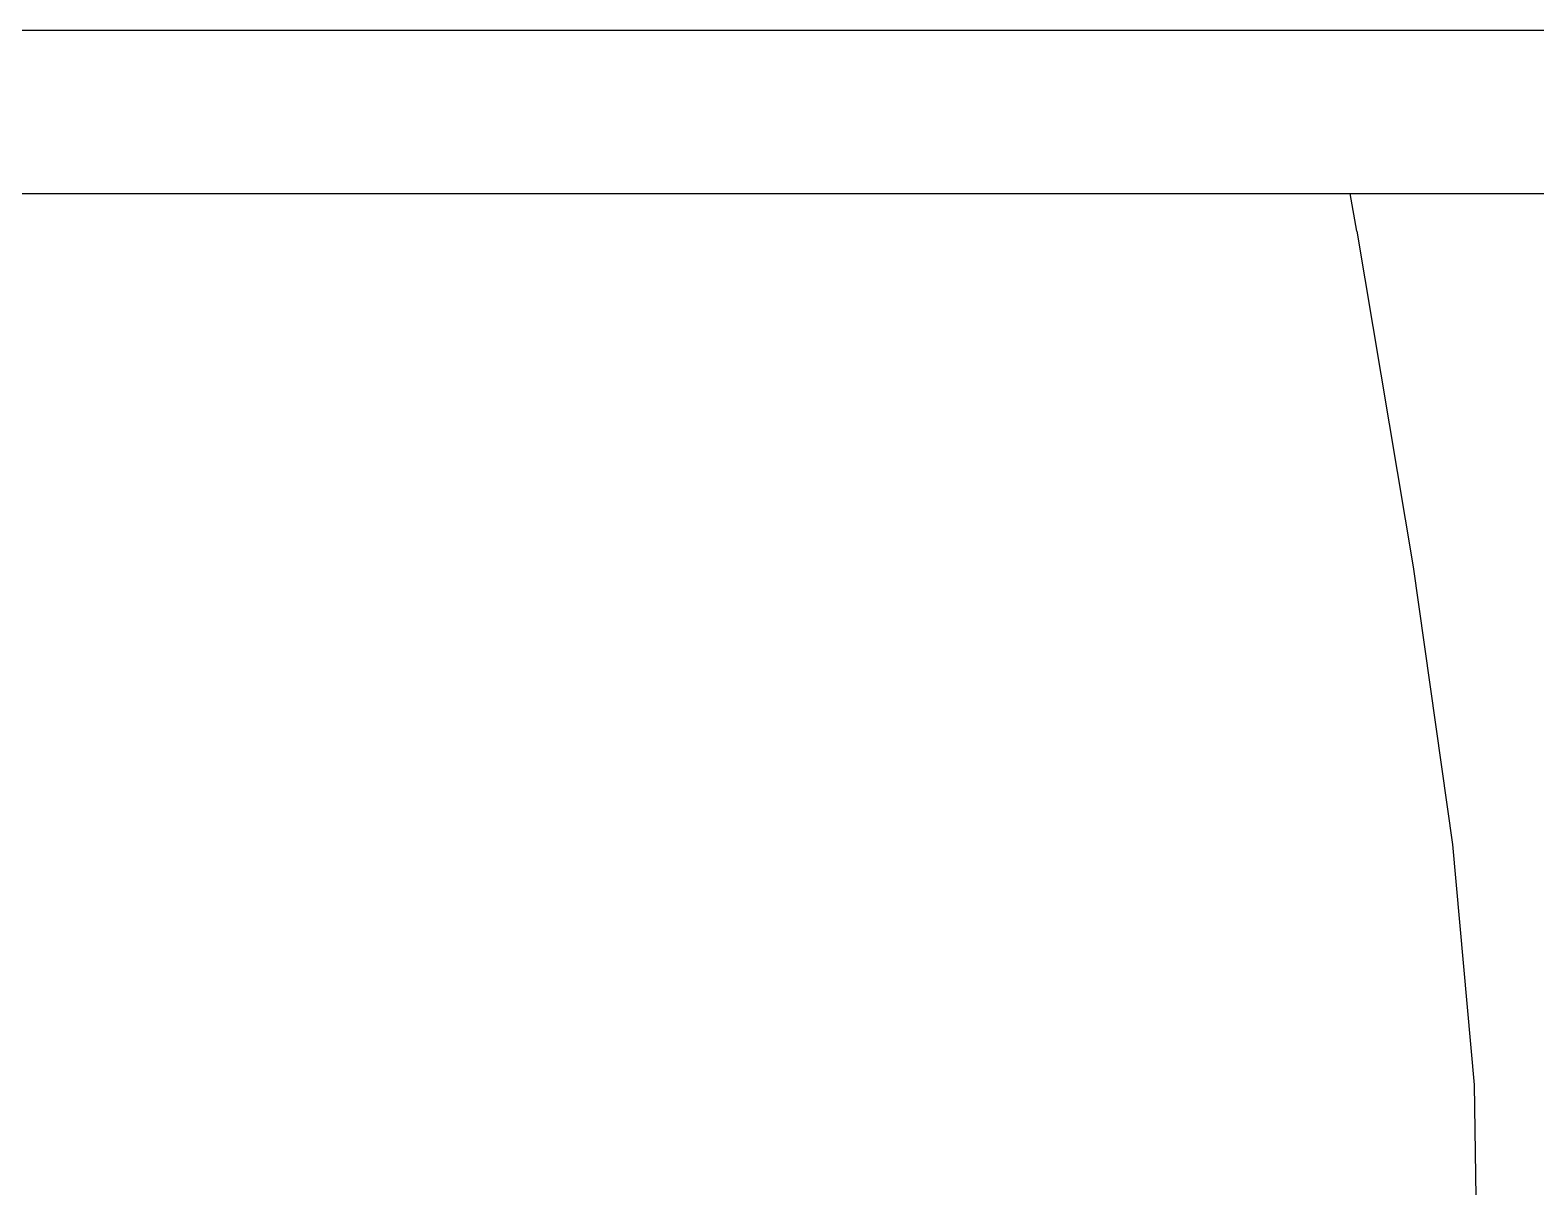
# Model space of a CAD drawing. Header units: millimetres. Extents: x 2336463 to 2579121, y 595385 to 778077.
# Drawn here: x 2525105.5 to 2525335.9, y 664159.2 to 664336.2 of the extents above; entities that cross this region are included whole.
import ezdxf

# ---------------------------------------------------------------- set-up
doc = ezdxf.new("R2010")
doc.units = ezdxf.units.MM
doc.header["$MEASUREMENT"] = 0
doc.linetypes.add('Wipeout_Contour', pattern=[1000, 0, -1000])
doc.layers.add('Интерьер - Мебель', color=7, linetype='Continuous')
doc.layers.add('Интерьер - Мебель_Ном._пера__62', color=7, linetype='Continuous', lineweight=25, true_color=0xaaaaaa)

msp = doc.modelspace()

# ---------------------------------------------------------------- wipeouts: each hides what was drawn before it
at = {"color": 254, "linetype": 'Wipeout_Contour', "lineweight": 0, "ltscale": 10444124.77442112}
msp.add_wipeout([(2525705.53, 664336.17), (2524505.53, 664336.17), (2524505.53, 664311.17), (2525705.53, 664311.17)], dxfattribs=at).dxf.layer = 'Интерьер - Мебель'
at = {"color": 254, "linetype": 'Wipeout_Contour', "lineweight": 0, "ltscale": 7833606.373144215}
msp.add_wipeout([(2525319.09, 664179.31), (2525326.93, 664140.58), (2525326.45, 664174.82)], dxfattribs=at).dxf.layer = 'Интерьер - Мебель'

# ---------------------------------------------------------------- next in the draw order: linework, layer by layer
at = {"layer": 'Интерьер - Мебель_Ном._пера__62', "color": 253, "linetype": 'Continuous', "lineweight": 25, "true_color": 0xaaaaaa}
msp.add_line((2524565.53, 664336.17), (2525645.53, 664336.17), dxfattribs=at)

# ---------------------------------------------------------------- next in the draw order: wipeouts: each hides what was drawn before it
at = {"color": 254, "linetype": 'Wipeout_Contour', "lineweight": 0, "ltscale": 7833592.953844476}
msp.add_wipeout([(2525326.93, 664140.58), (2525319.09, 664179.31), (2525320.21, 664143.57)], dxfattribs=at).dxf.layer = 'Интерьер - Мебель'

# ---------------------------------------------------------------- next in the draw order: wipeouts: each hides what was drawn before it
at = {"color": 254, "linetype": 'Wipeout_Contour', "lineweight": 0, "ltscale": 7833627.115338988}
msp.add_wipeout([(2525315.49, 664216.98), (2525326.45, 664174.82), (2525323.15, 664211.59)], dxfattribs=at).dxf.layer = 'Интерьер - Мебель'

# ---------------------------------------------------------------- next in the draw order: wipeouts: each hides what was drawn before it
at = {"color": 254, "linetype": 'Wipeout_Contour', "lineweight": 0, "ltscale": 7833615.141984682}
msp.add_wipeout([(2525315.49, 664216.98), (2525319.09, 664179.31), (2525326.45, 664174.82)], dxfattribs=at).dxf.layer = 'Интерьер - Мебель'

# ---------------------------------------------------------------- next in the draw order: linework, layer by layer
at = {"layer": 'Интерьер - Мебель_Ном._пера__62', "color": 253, "linetype": 'Continuous', "lineweight": 25, "true_color": 0xaaaaaa}
msp.add_line((2525326.45, 664174.82), (2525326.93, 664140.58), dxfattribs=at)

# ---------------------------------------------------------------- next in the draw order: wipeouts: each hides what was drawn before it
at = {"color": 254, "linetype": 'Wipeout_Contour', "lineweight": 0, "ltscale": 7833643.523083286}
msp.add_wipeout([(2525309.66, 664259.32), (2525323.15, 664211.59), (2525317.12, 664254.06)], dxfattribs=at).dxf.layer = 'Интерьер - Мебель'
at = {"color": 254, "linetype": 'Wipeout_Contour', "lineweight": 0, "ltscale": 7833578.729329703}
msp.add_wipeout([(2525319.09, 664179.31), (2525301.01, 664185.45), (2525320.21, 664143.57)], dxfattribs=at).dxf.layer = 'Интерьер - Мебель'

# ---------------------------------------------------------------- next in the draw order: wipeouts: each hides what was drawn before it
at = {"color": 254, "linetype": 'Wipeout_Contour', "lineweight": 0, "ltscale": 7833632.431488851}
msp.add_wipeout([(2525309.66, 664259.32), (2525315.49, 664216.98), (2525323.15, 664211.59)], dxfattribs=at).dxf.layer = 'Интерьер - Мебель'
at = {"color": 254, "linetype": 'Wipeout_Contour', "lineweight": 0, "ltscale": 7833555.72321819}
msp.add_wipeout([(2525301.01, 664185.45), (2525302.98, 664147.66), (2525320.21, 664143.57)], dxfattribs=at).dxf.layer = 'Интерьер - Мебель'

# ---------------------------------------------------------------- next in the draw order: linework, layer by layer
at = {"layer": 'Интерьер - Мебель_Ном._пера__62', "color": 253, "linetype": 'Continuous', "lineweight": 25, "true_color": 0xaaaaaa}
msp.add_line((2525323.15, 664211.59), (2525326.45, 664174.82), dxfattribs=at)

# ---------------------------------------------------------------- next in the draw order: wipeouts: each hides what was drawn before it
at = {"color": 254, "linetype": 'Wipeout_Contour', "lineweight": 0, "ltscale": 7833658.419263}
msp.add_wipeout([(2525301.82, 664309.02), (2525317.12, 664254.06), (2525308.51, 664305.42)], dxfattribs=at).dxf.layer = 'Интерьер - Мебель'
at = {"color": 254, "linetype": 'Wipeout_Contour', "lineweight": 0, "ltscale": 7833599.025368536}
msp.add_wipeout([(2525315.49, 664216.98), (2525297.07, 664224.36), (2525319.09, 664179.31)], dxfattribs=at).dxf.layer = 'Интерьер - Мебель'

# ---------------------------------------------------------------- next in the draw order: wipeouts: each hides what was drawn before it
at = {"color": 254, "linetype": 'Wipeout_Contour', "lineweight": 0, "ltscale": 7833647.518076224}
msp.add_wipeout([(2525301.82, 664309.02), (2525309.66, 664259.32), (2525317.12, 664254.06)], dxfattribs=at).dxf.layer = 'Интерьер - Мебель'
at = {"color": 254, "linetype": 'Wipeout_Contour', "lineweight": 0, "ltscale": 7833577.458343146}
msp.add_wipeout([(2525319.09, 664179.31), (2525297.07, 664224.36), (2525301.01, 664185.45)], dxfattribs=at).dxf.layer = 'Интерьер - Мебель'

# ---------------------------------------------------------------- next in the draw order: linework, layer by layer
at = {"layer": 'Интерьер - Мебель_Ном._пера__62', "color": 253, "linetype": 'Continuous', "lineweight": 25, "true_color": 0xaaaaaa}
msp.add_line((2525317.12, 664254.06), (2525323.15, 664211.59), dxfattribs=at)

# ---------------------------------------------------------------- next in the draw order: wipeouts: each hides what was drawn before it
at = {"color": 254, "linetype": 'Wipeout_Contour', "lineweight": 0, "ltscale": 7833615.709402764}
msp.add_wipeout([(2525309.66, 664259.32), (2525291.54, 664266.5), (2525315.49, 664216.98)], dxfattribs=at).dxf.layer = 'Интерьер - Мебель'
at = {"color": 254, "linetype": 'Wipeout_Contour', "lineweight": 0, "ltscale": 7833520.27815735}
msp.add_wipeout([(2525271.42, 664192.14), (2525302.98, 664147.66), (2525301.01, 664185.45)], dxfattribs=at).dxf.layer = 'Интерьер - Мебель'

# ---------------------------------------------------------------- next in the draw order: wipeouts: each hides what was drawn before it
at = {"color": 254, "linetype": 'Wipeout_Contour', "lineweight": 0, "ltscale": 7833594.975626667}
msp.add_wipeout([(2525315.49, 664216.98), (2525291.54, 664266.5), (2525297.07, 664224.36)], dxfattribs=at).dxf.layer = 'Интерьер - Мебель'
at = {"color": 254, "linetype": 'Wipeout_Contour', "lineweight": 0, "ltscale": 7833486.376504745}
msp.add_wipeout([(2525302.98, 664147.66), (2525271.42, 664192.14), (2525274.07, 664152.11)], dxfattribs=at).dxf.layer = 'Интерьер - Мебель'

# ---------------------------------------------------------------- next in the draw order: wipeouts: each hides what was drawn before it
at = {"color": 254, "linetype": 'Wipeout_Contour', "lineweight": 0, "ltscale": 10444843.00010223}
msp.add_wipeout([(2525286.06, 664311.17), (2525309.66, 664259.32), (2525301.82, 664309.02), (2525294.4, 664311.17)], dxfattribs=at).dxf.layer = 'Интерьер - Мебель'
at = {"color": 254, "linetype": 'Wipeout_Contour', "lineweight": 0, "ltscale": 7833540.452480559}
msp.add_wipeout([(2525297.07, 664224.36), (2525267.38, 664232.4), (2525301.01, 664185.45)], dxfattribs=at).dxf.layer = 'Интерьер - Мебель'

# ---------------------------------------------------------------- next in the draw order: wipeouts: each hides what was drawn before it
at = {"color": 254, "linetype": 'Wipeout_Contour', "lineweight": 0, "ltscale": 10444813.8286614}
msp.add_wipeout([(2525286.06, 664311.17), (2525285.19, 664311.17), (2525291.54, 664266.5), (2525309.66, 664259.32)], dxfattribs=at).dxf.layer = 'Интерьер - Мебель'
at = {"color": 254, "linetype": 'Wipeout_Contour', "lineweight": 0, "ltscale": 7833508.012672164}
msp.add_wipeout([(2525301.01, 664185.45), (2525267.38, 664232.4), (2525271.42, 664192.14)], dxfattribs=at).dxf.layer = 'Интерьер - Мебель'

# ---------------------------------------------------------------- next in the draw order: wipeouts: each hides what was drawn before it
at = {"color": 254, "linetype": 'Wipeout_Contour', "lineweight": 0, "ltscale": 10444880.82844092}
msp.add_wipeout([(2525307.03, 664311.17), (2525301.47, 664311.17), (2525301.82, 664309.02), (2525308.51, 664305.42)], dxfattribs=at).dxf.layer = 'Интерьер - Мебель'
at = {"color": 254, "linetype": 'Wipeout_Contour', "lineweight": 0, "ltscale": 7833557.823836091}
msp.add_wipeout([(2525262.42, 664274.32), (2525297.07, 664224.36), (2525291.54, 664266.5)], dxfattribs=at).dxf.layer = 'Интерьер - Мебель'
at = {"color": 254, "linetype": 'Wipeout_Contour', "lineweight": 0, "ltscale": 7833427.57142304}
msp.add_wipeout([(2525271.42, 664192.14), (2525229.52, 664198.28), (2525274.07, 664152.11)], dxfattribs=at).dxf.layer = 'Интерьер - Мебель'

# ---------------------------------------------------------------- next in the draw order: wipeouts: each hides what was drawn before it
at = {"color": 254, "linetype": 'Wipeout_Contour', "lineweight": 0, "ltscale": 7833644.693026703}
msp.add_wipeout([(2525294.4, 664311.17), (2525301.82, 664309.02), (2525300.93, 664311.17)], dxfattribs=at).dxf.layer = 'Интерьер - Мебель'
at = {"color": 254, "linetype": 'Wipeout_Contour', "lineweight": 0, "ltscale": 7833669.357060576}
msp.add_wipeout([(2525307.5, 664311.17), (2525307.03, 664311.17), (2525308.51, 664305.42)], dxfattribs=at).dxf.layer = 'Интерьер - Мебель'
at = {"color": 254, "linetype": 'Wipeout_Contour', "lineweight": 0, "ltscale": 7833526.284110351}
msp.add_wipeout([(2525297.07, 664224.36), (2525262.42, 664274.32), (2525267.38, 664232.4)], dxfattribs=at).dxf.layer = 'Интерьер - Мебель'
at = {"color": 254, "linetype": 'Wipeout_Contour', "lineweight": 0, "ltscale": 7833381.245128499}
msp.add_wipeout([(2525274.07, 664152.11), (2525229.52, 664198.28), (2525232.3, 664156.19)], dxfattribs=at).dxf.layer = 'Интерьер - Мебель'

# ---------------------------------------------------------------- next in the draw order: linework, layer by layer
at = {"layer": 'Интерьер - Мебель_Ном._пера__62', "color": 253, "linetype": 'Continuous', "lineweight": 25, "true_color": 0xaaaaaa}
for q in [(2525307.5, 664311.17), (2525317.12, 664254.06)]:
    msp.add_line((2525308.51, 664305.42), q, dxfattribs=at)

# ---------------------------------------------------------------- next in the draw order: wipeouts: each hides what was drawn before it
at = {"color": 254, "linetype": 'Wipeout_Contour', "lineweight": 0, "ltscale": 7833577.824642844}
msp.add_wipeout([(2525285.19, 664311.17), (2525262.36, 664311.17), (2525291.54, 664266.5)], dxfattribs=at).dxf.layer = 'Интерьер - Мебель'
at = {"color": 254, "linetype": 'Wipeout_Contour', "lineweight": 0, "ltscale": 7833651.794676762}
msp.add_wipeout([(2525301.47, 664311.17), (2525300.93, 664311.17), (2525301.82, 664309.02)], dxfattribs=at).dxf.layer = 'Интерьер - Мебель'
at = {"color": 254, "linetype": 'Wipeout_Contour', "lineweight": 0, "ltscale": 7833448.603573654}
msp.add_wipeout([(2525225.9, 664239.78), (2525271.42, 664192.14), (2525267.38, 664232.4)], dxfattribs=at).dxf.layer = 'Интерьер - Мебель'

# ---------------------------------------------------------------- next in the draw order: wipeouts: each hides what was drawn before it
at = {"color": 254, "linetype": 'Wipeout_Contour', "lineweight": 0, "ltscale": 10444722.8159365}
msp.add_wipeout([(2525262.36, 664311.17), (2525258.01, 664311.17), (2525262.42, 664274.32), (2525291.54, 664266.5)], dxfattribs=at).dxf.layer = 'Интерьер - Мебель'
at = {"color": 254, "linetype": 'Wipeout_Contour', "lineweight": 0, "ltscale": 7833403.930109148}
msp.add_wipeout([(2525225.9, 664239.78), (2525229.52, 664198.28), (2525271.42, 664192.14)], dxfattribs=at).dxf.layer = 'Интерьер - Мебель'

# ---------------------------------------------------------------- next in the draw order: wipeouts: each hides what was drawn before it
at = {"color": 254, "linetype": 'Wipeout_Contour', "lineweight": 0, "ltscale": 7833467.617997416}
msp.add_wipeout([(2525221.95, 664281.5), (2525267.38, 664232.4), (2525262.42, 664274.32)], dxfattribs=at).dxf.layer = 'Интерьер - Мебель'
at = {"color": 254, "linetype": 'Wipeout_Contour', "lineweight": 0, "ltscale": 7833297.174202263}
msp.add_wipeout([(2525229.52, 664198.28), (2525174.49, 664202.77), (2525232.3, 664156.19)], dxfattribs=at).dxf.layer = 'Интерьер - Мебель'

# ---------------------------------------------------------------- next in the draw order: wipeouts: each hides what was drawn before it
at = {"color": 254, "linetype": 'Wipeout_Contour', "lineweight": 0, "ltscale": 7833424.107560409}
msp.add_wipeout([(2525221.95, 664281.5), (2525225.9, 664239.78), (2525267.38, 664232.4)], dxfattribs=at).dxf.layer = 'Интерьер - Мебель'
at = {"color": 254, "linetype": 'Wipeout_Contour', "lineweight": 0, "ltscale": 7833236.640138486}
msp.add_wipeout([(2525232.3, 664156.19), (2525174.49, 664202.77), (2525176.51, 664159.18)], dxfattribs=at).dxf.layer = 'Интерьер - Мебель'

# ---------------------------------------------------------------- next in the draw order: wipeouts: each hides what was drawn before it
at = {"color": 254, "linetype": 'Wipeout_Contour', "lineweight": 0, "ltscale": 7833493.769373517}
msp.add_wipeout([(2525229.77, 664311.17), (2525262.42, 664274.32), (2525258.01, 664311.17)], dxfattribs=at).dxf.layer = 'Интерьер - Мебель'
at = {"color": 254, "linetype": 'Wipeout_Contour', "lineweight": 0, "ltscale": 7833320.746520538}
msp.add_wipeout([(2525225.9, 664239.78), (2525172.12, 664245.18), (2525229.52, 664198.28)], dxfattribs=at).dxf.layer = 'Интерьер - Мебель'

# ---------------------------------------------------------------- next in the draw order: wipeouts: each hides what was drawn before it
at = {"color": 254, "linetype": 'Wipeout_Contour', "lineweight": 0, "ltscale": 10444590.35284971}
msp.add_wipeout([(2525229.77, 664311.17), (2525219.33, 664311.17), (2525221.95, 664281.5), (2525262.42, 664274.32)], dxfattribs=at).dxf.layer = 'Интерьер - Мебель'
at = {"color": 254, "linetype": 'Wipeout_Contour', "lineweight": 0, "ltscale": 7833262.280020176}
msp.add_wipeout([(2525172.12, 664245.18), (2525174.49, 664202.77), (2525229.52, 664198.28)], dxfattribs=at).dxf.layer = 'Интерьер - Мебель'

# ---------------------------------------------------------------- next in the draw order: wipeouts: each hides what was drawn before it
at = {"color": 254, "linetype": 'Wipeout_Contour', "lineweight": 0, "ltscale": 7833342.906601805}
msp.add_wipeout([(2525169.77, 664286.76), (2525225.9, 664239.78), (2525221.95, 664281.5)], dxfattribs=at).dxf.layer = 'Интерьер - Мебель'

# ---------------------------------------------------------------- next in the draw order: wipeouts: each hides what was drawn before it
at = {"color": 254, "linetype": 'Wipeout_Contour', "lineweight": 0, "ltscale": 7833286.138021605}
msp.add_wipeout([(2525225.9, 664239.78), (2525169.77, 664286.76), (2525172.12, 664245.18)], dxfattribs=at).dxf.layer = 'Интерьер - Мебель'

# ---------------------------------------------------------------- next in the draw order: wipeouts: each hides what was drawn before it
at = {"color": 254, "linetype": 'Wipeout_Contour', "lineweight": 0, "ltscale": 7833377.906902041}
msp.add_wipeout([(2525219.33, 664311.17), (2525187.29, 664311.17), (2525221.95, 664281.5)], dxfattribs=at).dxf.layer = 'Интерьер - Мебель'

# ---------------------------------------------------------------- next in the draw order: wipeouts: each hides what was drawn before it
at = {"color": 254, "linetype": 'Wipeout_Contour', "lineweight": 0, "ltscale": 10444413.70355495}
msp.add_wipeout([(2525168.6, 664311.17), (2525169.77, 664286.76), (2525221.95, 664281.5), (2525187.29, 664311.17)], dxfattribs=at).dxf.layer = 'Интерьер - Мебель'

# ---------------------------------------------------------------- next in the draw order: wipeouts: each hides what was drawn before it
at = {"color": 254, "linetype": 'Wipeout_Contour', "lineweight": 0, "ltscale": 10444189.26694144}
msp.add_wipeout([(2525105.53, 664288.79), (2525169.77, 664286.76), (2525132.86, 664311.17), (2525105.53, 664311.17)], dxfattribs=at).dxf.layer = 'Интерьер - Мебель'

# ---------------------------------------------------------------- next in the draw order: wipeouts: each hides what was drawn before it
at = {"color": 254, "linetype": 'Wipeout_Contour', "lineweight": 0, "ltscale": 7833227.041340824}
msp.add_wipeout([(2525132.86, 664311.17), (2525169.77, 664286.76), (2525168.6, 664311.17)], dxfattribs=at).dxf.layer = 'Интерьер - Мебель'

# ---------------------------------------------------------------- next in the draw order: wipeouts: each hides what was drawn before it
at = {"color": 254, "linetype": 'Wipeout_Contour', "lineweight": 0, "ltscale": 7833110.056035263}
msp.add_wipeout([(2525105.53, 664247.27), (2525172.12, 664245.18), (2525105.53, 664288.79)], dxfattribs=at).dxf.layer = 'Интерьер - Мебель'

# ---------------------------------------------------------------- next in the draw order: wipeouts: each hides what was drawn before it
at = {"color": 254, "linetype": 'Wipeout_Contour', "lineweight": 0, "ltscale": 7833181.52089051}
msp.add_wipeout([(2525169.77, 664286.76), (2525105.53, 664288.79), (2525172.12, 664245.18)], dxfattribs=at).dxf.layer = 'Интерьер - Мебель'

# ---------------------------------------------------------------- next in the draw order: wipeouts: each hides what was drawn before it
at = {"color": 254, "linetype": 'Wipeout_Contour', "lineweight": 0, "ltscale": 7833080.117958752}
msp.add_wipeout([(2525105.53, 664204.51), (2525174.49, 664202.77), (2525105.53, 664247.27)], dxfattribs=at).dxf.layer = 'Интерьер - Мебель'

# ---------------------------------------------------------------- next in the draw order: wipeouts: each hides what was drawn before it
at = {"color": 254, "linetype": 'Wipeout_Contour', "lineweight": 0, "ltscale": 7833154.158508504}
msp.add_wipeout([(2525105.53, 664247.27), (2525174.49, 664202.77), (2525172.12, 664245.18)], dxfattribs=at).dxf.layer = 'Интерьер - Мебель'

# ---------------------------------------------------------------- next in the draw order: wipeouts: each hides what was drawn before it
at = {"color": 254, "linetype": 'Wipeout_Contour', "lineweight": 0, "ltscale": 7833048.869142545}
msp.add_wipeout([(2525105.53, 664160.34), (2525176.51, 664159.18), (2525105.53, 664204.51)], dxfattribs=at).dxf.layer = 'Интерьер - Мебель'

# ---------------------------------------------------------------- next in the draw order: wipeouts: each hides what was drawn before it
at = {"color": 254, "linetype": 'Wipeout_Contour', "lineweight": 0, "ltscale": 7833125.651546063}
msp.add_wipeout([(2525174.49, 664202.77), (2525105.53, 664204.51), (2525176.51, 664159.18)], dxfattribs=at).dxf.layer = 'Интерьер - Мебель'

# ---------------------------------------------------------------- next in the draw order: wipeouts: each hides what was drawn before it
at = {"color": 254, "linetype": 'Wipeout_Contour', "lineweight": 0, "ltscale": 7833015.783059841}
msp.add_wipeout([(2525105.53, 664114.58), (2525177.83, 664114.06), (2525105.53, 664160.34)], dxfattribs=at).dxf.layer = 'Интерьер - Мебель'

# ---------------------------------------------------------------- next in the draw order: wipeouts: each hides what was drawn before it
at = {"color": 254, "linetype": 'Wipeout_Contour', "lineweight": 0, "ltscale": 7833095.072387854}
msp.add_wipeout([(2525176.51, 664159.18), (2525105.53, 664160.34), (2525177.83, 664114.06)], dxfattribs=at).dxf.layer = 'Интерьер - Мебель'

# ---------------------------------------------------------------- next in the draw order: wipeouts: each hides what was drawn before it
at = {"color": 254, "linetype": 'Wipeout_Contour', "lineweight": 0, "ltscale": 7832923.891826587}
msp.add_wipeout([(2525105.53, 664160.34), (2525105.53, 664204.51), (2525036.57, 664202.77)], dxfattribs=at).dxf.layer = 'Интерьер - Мебель'

# ---------------------------------------------------------------- next in the draw order: wipeouts: each hides what was drawn before it
at = {"color": 254, "linetype": 'Wipeout_Contour', "lineweight": 0, "ltscale": 7832959.084795343}
msp.add_wipeout([(2525105.53, 664247.27), (2525038.94, 664245.18), (2525105.53, 664204.51)], dxfattribs=at).dxf.layer = 'Интерьер - Мебель'

# ---------------------------------------------------------------- next in the draw order: wipeouts: each hides what was drawn before it
at = {"color": 254, "linetype": 'Wipeout_Contour', "lineweight": 0, "ltscale": 7832993.376944983}
msp.add_wipeout([(2525105.53, 664247.27), (2525105.53, 664288.79), (2525041.29, 664286.76)], dxfattribs=at).dxf.layer = 'Интерьер - Мебель'
at = {"color": 254, "linetype": 'Wipeout_Contour', "lineweight": 0, "ltscale": 7832881.777539639}
msp.add_wipeout([(2525038.94, 664245.18), (2525036.57, 664202.77), (2525105.53, 664204.51)], dxfattribs=at).dxf.layer = 'Интерьер - Мебель'

# ---------------------------------------------------------------- next in the draw order: wipeouts: each hides what was drawn before it
at = {"color": 254, "linetype": 'Wipeout_Contour', "lineweight": 0, "ltscale": 7833043.479993662}
msp.add_wipeout([(2525105.53, 664311.17), (2525069.86, 664311.17), (2525105.53, 664288.79)], dxfattribs=at).dxf.layer = 'Интерьер - Мебель'
at = {"color": 254, "linetype": 'Wipeout_Contour', "lineweight": 0, "ltscale": 7832918.588820037}
msp.add_wipeout([(2525038.94, 664245.18), (2525105.53, 664247.27), (2525041.29, 664286.76)], dxfattribs=at).dxf.layer = 'Интерьер - Мебель'

# ---------------------------------------------------------------- next in the draw order: linework, layer by layer
at = {"layer": 'Интерьер - Мебель_Ном._пера__62', "color": 253, "linetype": 'Continuous', "lineweight": 25, "true_color": 0xaaaaaa}
msp.add_line((2524505.53, 664311.17), (2525705.53, 664311.17), dxfattribs=at)

doc.saveas('drawing.dxf')
